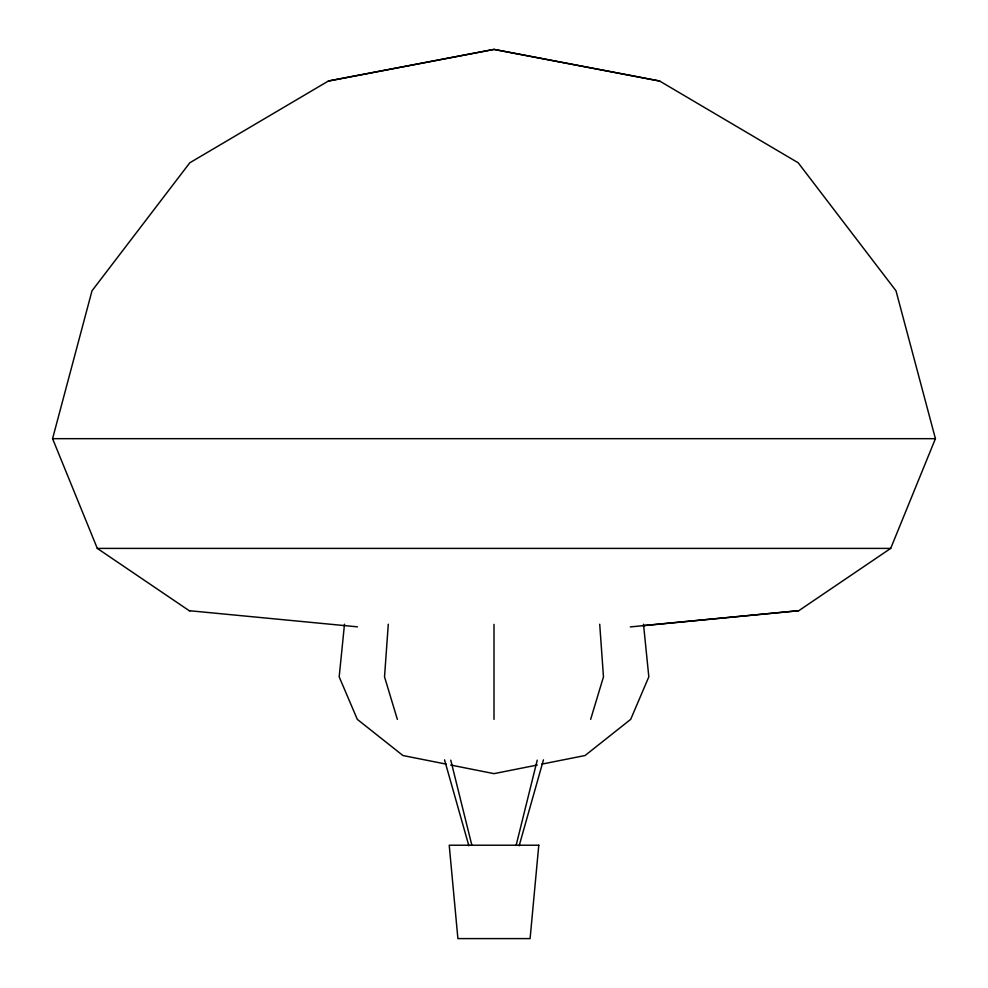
<?xml version="1.0" encoding="UTF-8"?>
<svg xmlns="http://www.w3.org/2000/svg" width="988" height="988" viewBox="0 0 988 988"><rect width="100%" height="100%" fill="white"/><g stroke="black" fill="none" stroke-linecap="round" stroke-linejoin="round"><path stroke-width="1.48" d="M388.284 624.231L384.53 676.854L397.349 719.363M344.491 624.231L339.18 676.854L357.31 719.363L402.931 755.524L446.23 764.132M516.168 845.197L537.237 760.155M357.434 626.837L189.214 610.695L97.306 548.402L52.574 438.672L91.995 290.818L189.82 162.773L328.374 81.028L494 49.4L659.626 81.028L798.181 162.773L896.005 290.818L935.426 438.672L890.694 548.402L798.786 610.695L630.307 626.911M519.145 845.802L543.462 759.858M590.651 719.363L603.47 676.854L599.716 624.231M537.299 765.033L494 773.641L450.701 765.033M541.77 764.132L585.069 755.524L630.69 719.363L648.82 676.854L643.509 624.231M642.842 625.651L798.786 610.695M328.374 81.028L494 49.4L659.626 81.028M52.574 438.672L935.426 438.672M97.306 548.402L890.694 548.402M189.214 610.695L190.19 610.695M444.538 759.858L468.855 845.802M450.763 760.155L471.832 845.197M494 624.391L494 719.363M538.781 845.222L530.099 938.6L457.901 938.6L449.219 845.222L538.781 845.222"/></g></svg>
